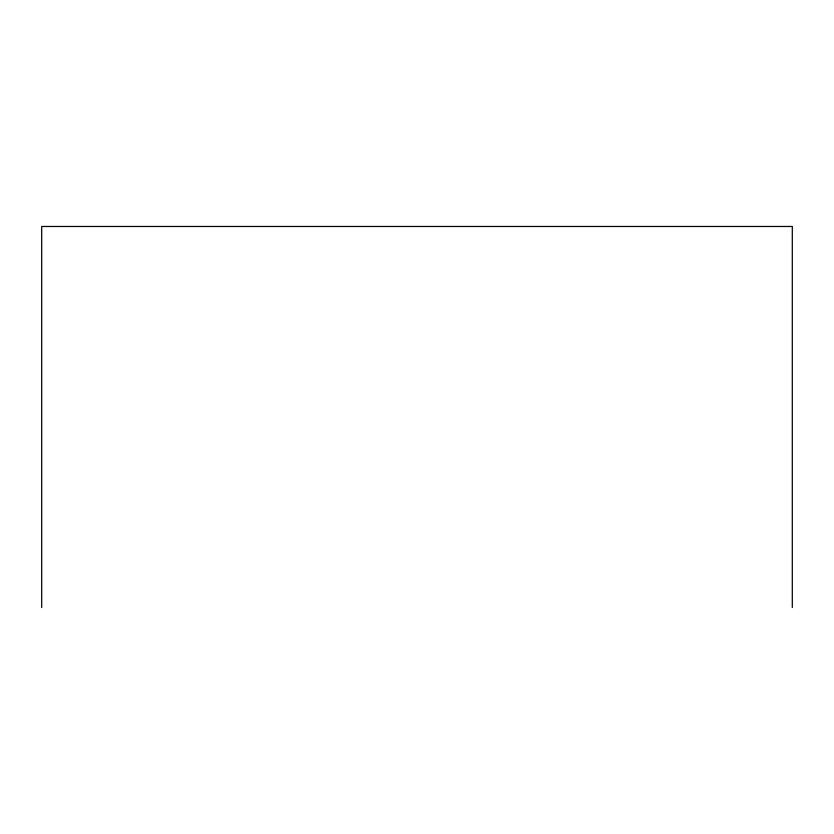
<?xml version="1.0" encoding="UTF-8"?>
<svg xmlns="http://www.w3.org/2000/svg" width="834" height="834" viewBox="0 0 834 834"><rect width="100%" height="100%" fill="white"/><g stroke="black" fill="none" stroke-linecap="round" stroke-linejoin="round"><path stroke-width="1.25" d="M792.3 607.527L792.3 226.473L41.7 226.473L41.7 607.527"/></g></svg>
